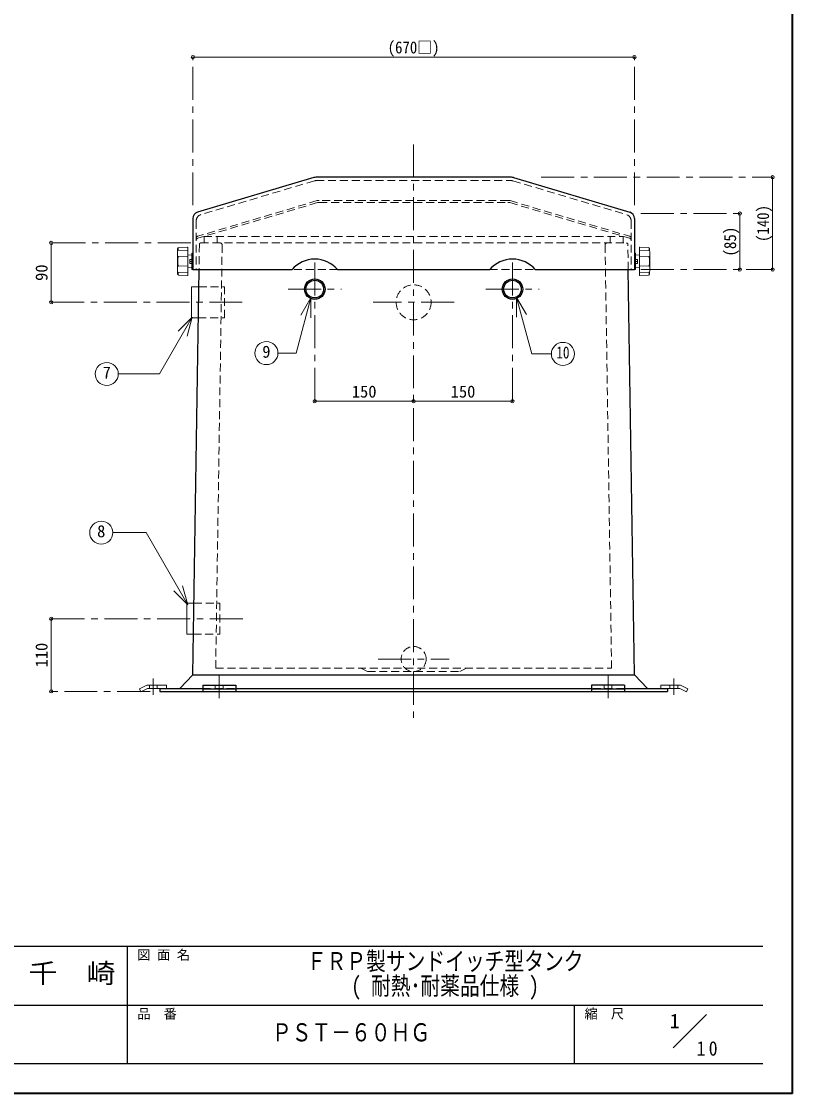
# Model space of a CAD drawing. Units: millimetres at full size, sheet at 1:10. Extents: x -2123 to 1927, y -1358 to 1452.
# Drawn here: x 757 to 1927, y -1358 to 268 of the extents above; entities that cross this region are included whole.
import ezdxf
from ezdxf.enums import TextEntityAlignment as Align

# ---------------------------------------------------------------- set-up
doc = ezdxf.new("R2010")
doc.units = ezdxf.units.MM
doc.header["$LTSCALE"] = 10
doc.header["$PDMODE"] = 32
doc.header["$PDSIZE"] = 5
doc.linetypes.add('CHAIN1', pattern=[8, 5, -1, 1, -1])
doc.linetypes.add('DASHED1', pattern=[1.8, 1.2, -0.6])
doc.layers.add('0-0', color=7, linetype='Continuous', lineweight=18)
doc.styles.add('ＭＳ ゴシック', font='')
doc.styles.get('ＭＳ ゴシック').set_extended_font_data('MS Gothic')

msp = doc.modelspace()

# ---------------------------------------------------------------- linework, layer by layer
at = {"layer": '0-0', "color": 1, "lineweight": 40}
for q in [(1927.2, 1451.91), (-2122.8, -1358.09)]:
    msp.add_line((1927.2, -1358.09), q, dxfattribs=at)
at = {"layer": '0-0', "color": 4, "lineweight": 9}
for p, q in [((1017.2, 213.89), (1687.2, 213.89)), ((1896.98, 31.5), (1896.98, -108.5)), ((1846.98, -108.5), (1846.98, -23.5)), ((802.2, -68.09), (802.2, -158.09)), ((1007.97, -614.59), (1018.83, -614.59)), ((1007.97, -661.59), (1007.97, -614.59)), ((802.2, -638.09), (802.2, -748.09)), ((1007.97, -661.59), (1018.11, -661.59))]:
    msp.add_line(p, q, dxfattribs=at)
at = {"layer": '0-0', "color": 4, "linetype": 'CHAIN1', "lineweight": 9}
for p, q in [((1017.2, -10.96), (1017.2, 213.89)), ((1687.2, -10.96), (1687.2, 213.89)), ((1352.2, 81.5), (1352.2, -798.09)), ((1545.86, 31.5), (1896.98, 31.5)), ((1696.98, -23.5), (1846.98, -23.5)), ((1014.17, -68.09), (802.2, -68.09)), ((1202.2, -97.59), (1202.2, -308.09)), ((1502.2, -97.59), (1502.2, -308.09)), ((1696.98, -108.5), (1896.98, -108.5)), ((1161.7, -138.09), (1242.7, -138.09)), ((1461.7, -138.09), (1542.7, -138.09)), ((802.2, -158.09), (1100.32, -158.09)), ((1413.7, -158.09), (1290.7, -158.09)), ((1092.97, -638.09), (802.2, -638.09)), ((1298.2, -699.09), (1406.2, -699.09)), ((957.2, -728.59), (957.2, -753.59)), ((1057.2, -758.59), (1057.2, -723.59)), ((1647.2, -758.59), (1647.2, -723.59)), ((1747.2, -728.59), (1747.2, -753.59)), ((952.2, -748.09), (802.2, -748.09))]:
    msp.add_line(p, q, dxfattribs=at)
at = {"layer": '0-0', "color": 5, "lineweight": 25}
for p, q in [((1200.8, 31.09), (1024.35, -21.37)), ((1500.74, 31.5), (1203.65, 31.5)), ((1503.59, 31.09), (1680.05, -21.37)), ((1017.2, -30.96), (1017.2, -108.5)), ((1687.2, -30.96), (1687.2, -108.5)), ((1017.17, -723.09), (1026.58, -108.5)), ((1017.2, -108.5), (1167.63, -108.5)), ((1236.76, -108.5), (1467.63, -108.5)), ((1536.76, -108.5), (1687.2, -108.5)), ((1687.23, -723.09), (1677.82, -108.5)), ((1017.17, -723.09), (997.2, -743.59)), ((1017.17, -723.09), (1687.23, -723.09)), ((1687.23, -723.09), (1707.2, -743.59)), ((967.2, -743.59), (1032.2, -743.59)), ((1032.2, -738.59), (1082.2, -738.59)), ((1032.2, -738.59), (1032.2, -748.09)), ((1032.2, -744.11), (1082.2, -744.11)), ((1082.2, -738.59), (1082.2, -748.09)), ((1082.2, -743.59), (1622.2, -743.59)), ((1672.2, -738.59), (1622.2, -738.59)), ((1622.2, -738.59), (1622.2, -748.09)), ((1622.2, -744.11), (1672.2, -744.11)), ((1672.2, -738.59), (1672.2, -748.09)), ((1672.2, -743.59), (1737.2, -743.59)), ((1737.2, -743.59), (1737.2, -748.09))]:
    msp.add_line(p, q, dxfattribs=at)
at = {"layer": '0-0', "linetype": 'DASHED1'}
for p, q in [((1201.53, 26.09), (1029.35, -25.1)), ((1204.38, 26.5), (1500.02, 26.5)), ((1502.87, 26.09), (1675.05, -25.1)), ((1205.9, -3.91), (1024.34, -57.89)), ((1206.33, -6.91), (1024.34, -61.02)), ((1495.65, -3.5), (1208.75, -3.5)), ((1209.18, -6.5), (1495.21, -6.5)), ((1498.06, -6.91), (1680.05, -61.02)), ((1498.5, -3.91), (1680.05, -57.89)), ((1022.2, -34.69), (1022.2, -108.5)), ((1682.2, -34.69), (1682.2, -108.5)), ((1034.2, -58.09), (1034.2, -68.09)), ((1027.17, -70.06), (1026.58, -108.5)), ((1029.17, -68.09), (1675.23, -68.09)), ((1061.66, -71.13), (1051.83, -713.09)), ((1652.57, -713.09), (1642.74, -71.13)), ((1677.82, -108.5), (1677.23, -70.06)), ((1051.83, -713.09), (1652.57, -713.09)), ((1032.2, -743.59), (1082.2, -743.59)), ((1051.2, -738.59), (1051.2, -743.59)), ((1063.2, -738.59), (1063.2, -743.59)), ((1672.2, -743.59), (1622.2, -743.59)), ((1641.2, -738.59), (1641.2, -743.59)), ((1653.2, -738.59), (1653.2, -743.59))]:
    msp.add_line(p, q, dxfattribs=at)
at = {"layer": '0-0', "color": 4, "linetype": 'DASHED1', "lineweight": 9}
for p, q in [((1054.2, -58.09), (1054.2, -68.09)), ((1650.2, -58.09), (1650.2, -68.09)), ((1236.76, -108.5), (1167.63, -108.5)), ((1467.63, -108.5), (1536.76, -108.5)), ((1026.18, -134.59), (1065.32, -134.59)), ((1065.32, -181.59), (1065.32, -134.59)), ((1025.46, -181.59), (1065.32, -181.59)), ((1018.83, -614.59), (1057.97, -614.59)), ((1057.97, -661.59), (1057.97, -614.59)), ((1018.11, -661.59), (1057.97, -661.59)), ((1432.2, -713.09), (1422.2, -718.09)), ((951.2, -738.59), (951.2, -743.59)), ((963.2, -738.59), (963.2, -743.59)), ((1741.2, -738.59), (1741.2, -743.59)), ((1753.2, -738.59), (1753.2, -743.59))]:
    msp.add_line(p, q, dxfattribs=at)
at = {"layer": '0-0'}
for p, q in [((993.71, -84.23), (994.1, -76.85)), ((1009.7, -79.06), (995.15, -79.55)), ((1009.18, -74.53), (996.03, -74.96)), ((1009.7, -116.96), (1009.7, -75.03)), ((1694.7, -116.96), (1694.7, -75.03)), ((1694.7, -79.06), (1709.25, -79.55)), ((1695.21, -74.53), (1708.36, -74.96)), ((1710.68, -84.23), (1710.3, -76.85)), ((993.7, -107.23), (993.7, -84.76)), ((1009.7, -89.14), (995.15, -88.66)), ((1015.24, -86.46), (1009.7, -86)), ((1012.45, -93.65), (1012.45, -98.34)), ((1013.07, -93), (1015.7, -93)), ((1013.07, -96), (1015.7, -96)), ((1015.7, -83.5), (1017.2, -83.5)), ((1688.7, -83.5), (1687.2, -83.5)), ((1691.32, -93), (1688.7, -93)), ((1691.32, -96), (1688.7, -96)), ((1689.16, -86.46), (1694.7, -86)), ((1691.95, -93.65), (1691.95, -98.34)), ((1694.7, -89.14), (1709.25, -88.66)), ((1710.7, -107.23), (1710.7, -84.76)), ((993.71, -107.76), (994.1, -115.14)), ((1009.7, -102.85), (995.15, -103.34)), ((1009.7, -112.93), (995.15, -112.45)), ((1015.24, -105.53), (1009.7, -106)), ((1013.07, -99), (1015.7, -99)), ((1691.32, -99), (1688.7, -99)), ((1689.16, -105.53), (1694.7, -106)), ((1694.7, -102.85), (1709.25, -103.34)), ((1694.7, -112.93), (1709.25, -112.45)), ((1710.68, -107.76), (1710.3, -115.14)), ((1009.18, -117.46), (996.03, -117.04)), ((1695.21, -117.46), (1708.36, -117.04)), ((1015.32, -134.59), (1026.18, -134.59)), ((1015.32, -181.59), (1015.32, -134.59)), ((1196.15, -151.5), (1181.15, -177.48)), ((1196.15, -151.5), (1196.15, -181.5)), ((1508.4, -150.71), (1508.4, -180.71)), ((1508.4, -150.71), (1523.4, -176.69)), ((1508.4, -150.71), (1531.33, -236.29)), ((1016.1, -180.58), (966.33, -266.78)), ((1016.1, -180.58), (994.89, -201.79)), ((1016.1, -180.58), (1008.34, -209.55)), ((1015.32, -181.59), (1025.46, -181.59)), ((1561.25, -236.29), (1531.33, -236.29)), ((904.02, -266.78), (966.33, -266.78)), ((895.71, -507.41), (946.12, -507.41)), ((1009.42, -617.06), (946.12, -507.41)), ((1009.42, -617.06), (988.21, -595.84)), ((1009.42, -617.06), (1001.66, -588.08)), ((946.14, -739.11), (936.14, -744.11)), ((936.14, -744.11), (938.38, -748.59)), ((947.32, -744.11), (938.38, -748.59)), ((948.38, -738.59), (977.2, -738.59)), ((949.56, -743.59), (967.2, -743.59)), ((977.2, -738.59), (977.2, -743.59)), ((1727.2, -738.59), (1727.2, -743.59)), ((1756.02, -738.59), (1727.2, -738.59)), ((1754.84, -743.59), (1737.2, -743.59)), ((1757.07, -744.11), (1766.02, -748.59)), ((1758.25, -739.11), (1768.25, -744.11)), ((1768.25, -744.11), (1766.02, -748.59)), ((1745.98, -1288.59), (1796.48, -1238.09))]:
    msp.add_line(p, q, dxfattribs=at)
at = {"layer": '0-0', "color": 6, "lineweight": 25}
for p, q in [((-97.8, -1134.52), (1882.2, -1134.52)), ((917.91, -1313.09), (917.91, -1134.52)), ((650.06, -1223.8), (1882.2, -1223.8)), ((1596.48, -1313.09), (1596.48, -1223.8)), ((1882.2, -1313.09), (-97.8, -1313.09))]:
    msp.add_line(p, q, dxfattribs=at)
at = {"layer": '0-0', "linetype": 'DASHED1'}
msp.add_lwpolyline([(1034.2, -58.09), (1670.2, -58.09), (1670.2, -68.09)], dxfattribs=at)
at = {"layer": '0-0'}
for points in [[(1015.7, -83.5), (1015.7, -108.5), (1017.2, -108.5)], [(1688.7, -83.5), (1688.7, -108.5), (1687.2, -108.5)], [(1196.15, -151.5), (1173.75, -235.11), (1146.3, -235.11)]]:
    msp.add_lwpolyline(points, dxfattribs=at)
at = {"layer": '0-0', "color": 4, "lineweight": 9}
msp.add_lwpolyline([(1202.2, -308.09), (1352.2, -308.09), (1502.2, -308.09)], dxfattribs=at)
at = {"layer": '0-0', "color": 4, "linetype": 'DASHED1', "lineweight": 9}
msp.add_lwpolyline([(1272.2, -713.09), (1282.2, -718.09), (1422.2, -718.09)], dxfattribs=at)
at = {"layer": '0-0', "color": 5, "lineweight": 25}
msp.add_lwpolyline([(967.2, -743.59), (967.2, -748.09), (1737.2, -748.09)], dxfattribs=at)
for centre, radius in [((1202.2, -138.09), 15.5), ((1202.2, -138.09), 13.4), ((1502.2, -138.09), 15.5), ((1502.2, -138.09), 13.4)]:
    msp.add_circle(centre, radius, dxfattribs=at)
at = {"layer": '0-0', "color": 4, "linetype": 'DASHED1', "lineweight": 9}
for centre, radius in [((1352.2, -158.09), 26.5), ((1352.2, -699.09), 19)]:
    msp.add_circle(centre, radius, dxfattribs=at)
at = {"layer": '0-0'}
for centre in [(1128.8, -235.11), (1578.75, -236.29), (886.52, -266.78), (878.21, -507.41)]:
    msp.add_circle(centre, 17.5, dxfattribs=at)
at = {"layer": '0-0', "color": 5, "lineweight": 25}
for centre, radius, start, end in [((1203.65, 21.5), 10, 90, 106.55707), ((1500.74, 21.5), 10, 73.44293, 90), ((1027.2, -30.96), 10, 106.55707, 180), ((1677.2, -30.96), 10, 0, 73.44293), ((1202.2, -138.09), 45.5, 40.56698, 139.43302), ((1502.2, -138.09), 45.5, 40.56698, 139.43302)]:
    msp.add_arc(centre, radius, start, end, dxfattribs=at)
at = {"layer": '0-0', "linetype": 'DASHED1'}
for centre, radius, start, end in [((1204.38, 16.5), 10, 90, 106.55707), ((1500.02, 16.5), 10, 73.44293, 90), ((1208.75, -13.5), 10, 90, 106.55707), ((1209.18, -16.5), 10, 90, 106.55707), ((1495.21, -16.5), 10, 73.44293, 90), ((1495.65, -13.5), 10, 73.44293, 90), ((1032.2, -34.69), 10, 106.55707, 180), ((1672.2, -34.69), 10, 0, 73.44293), ((1025.2, -60.76), 3, 106.55707, 180), ((1025.2, -63.89), 3, 106.55707, 180), ((1679.2, -60.76), 3, 0, 73.44293), ((1679.2, -63.89), 3, 0, 73.44293), ((1029.17, -70.09), 2, 90, 179.12264), ((1058.66, -71.09), 3, 359.12264, 90), ((1645.74, -71.09), 3, 90, 180.87736), ((1675.23, -70.09), 2, 0.87736, 90)]:
    msp.add_arc(centre, radius, start, end, dxfattribs=at)
at = {"layer": '0-0'}
for centre, radius, start, end in [((996.1, -76.96), 2, 91.84585, 176.98087), ((996.77, -76.49), 2.07, 141.26695, 176.97243), ((1004.66, -76.57), 9.96, 178.90936, 197.37998), ((1009.2, -75.03), 0.5, 0, 91.84585), ((1695.2, -75.03), 0.5, 88.15415, 180), ((1708.3, -76.96), 2, 3.01913, 88.15415), ((1699.74, -76.57), 9.96, 342.62002, 1.09064), ((1707.63, -76.49), 2.07, 3.02757, 38.73305), ((1003.7, -84.76), 10, 176.98087, 180), ((1048.54, -96), 54.34, 172.70127, 187.29873), ((995.13, -89.16), 0.5, 88.09085, 172.70127), ((1014.55, -94.5), 2.11, 134.62454, 225.37546), ((1014.55, -97.5), 2.11, 134.62454, 225.37546), ((1014.02, -94.52), 1.79, 121.62812, 150.75937), ((1015.2, -86.96), 0.5, 0, 85.23636), ((1689.2, -86.96), 0.5, 94.76364, 180), ((1690.38, -94.52), 1.79, 29.24063, 58.37188), ((1689.84, -94.5), 2.11, 314.62454, 45.37546), ((1689.84, -97.5), 2.11, 314.62454, 45.37546), ((1709.26, -89.16), 0.5, 7.29873, 91.90915), ((1655.86, -96), 54.34, 352.70127, 7.29873), ((1700.7, -84.76), 10, 0, 3.01913), ((1003.7, -107.23), 10, 180, 183.01913), ((995.13, -102.84), 0.5, 187.29873, 271.90915), ((1004.66, -115.42), 9.96, 162.62002, 181.09064), ((1014.02, -97.47), 1.79, 209.24063, 238.37188), ((1015.2, -105.04), 0.5, 274.76364, 0), ((1689.2, -105.04), 0.5, 180, 265.23636), ((1690.38, -97.47), 1.79, 301.62812, 330.75937), ((1709.26, -102.84), 0.5, 268.09085, 352.70127), ((1699.74, -115.42), 9.96, 358.90936, 17.37998), ((1700.7, -107.23), 10, 356.98087, 0), ((996.1, -115.04), 2, 183.01913, 268.15415), ((996.77, -115.5), 2.07, 183.02757, 218.73305), ((1009.2, -116.96), 0.5, 268.15415, 0), ((1695.2, -116.96), 0.5, 180, 271.84585), ((1708.3, -115.04), 2, 271.84585, 356.98087), ((1707.63, -115.5), 2.07, 321.26695, 356.97243), ((948.38, -743.59), 5, 90, 116.56505), ((949.56, -748.59), 5, 90, 116.56505), ((1754.84, -748.59), 5, 63.43495, 90), ((1756.02, -743.59), 5, 63.43495, 90)]:
    msp.add_arc(centre, radius, start, end, dxfattribs=at)
at = {"layer": '0-0', "color": 1}
for p in [(1017.2, 213.89), (1687.2, 213.89), (1896.98, 31.5), (1846.98, -23.5), (802.2, -68.09), (1846.98, -108.5), (1896.98, -108.5), (802.2, -158.09), (1202.2, -308.09), (1352.2, -308.09), (1502.2, -308.09), (802.2, -638.09), (802.2, -748.09)]:
    msp.add_point(p, dxfattribs=at)

# ---------------------------------------------------------------- texts
at = {"layer": '0-0', "style": 'ＭＳ ゴシック'}
for s, height, width, p in [('(670□)', 18.33, 0.9, (1312.82, 213.89)), ('10', 18.33, 0.8, (1568.75, -248.79)), ('ＦＲＰ製サンドイッチ型タンク', 27.49, 0.8, (1190.06, -1179.16)), ('千\u3000崎', 29.33, 1.1, (767.91, -1199.16)), ('( 耐熱･耐薬品仕様 )', 27.49, 0.8, (1257.56, -1216.66)), ('ＰＳＴ－６０ＨＧ', 27.49, 0.8, (1137.2, -1287.19))]:
    msp.add_text(s, height=height, dxfattribs=dict(at, width=width)).set_placement(p, align=Align.BOTTOM_LEFT)
at = {"layer": '0-0', "style": 'ＭＳ ゴシック', "width": 0.9}
for s, p in [('(140)', (1896.98, -66.62)), ('(85)', (1846.98, -88.5))]:
    msp.add_text(s, height=18.33, rotation=90, dxfattribs=at).set_placement(p, align=Align.BOTTOM_LEFT)
at = {"layer": '0-0', "style": 'ＭＳ ゴシック'}
for s, p in [('90', (802.2, -125.59)), ('110', (802.2, -711.84))]:
    msp.add_text(s, height=18.33, rotation=90, dxfattribs=at).set_placement(p, align=Align.BOTTOM_LEFT)
for s, height, p in [('9', 18.33, (1122.55, -247.61)), ('7', 18.33, (880.27, -279.28)), ('150', 18.33, (1258.45, -308.09)), ('150', 18.33, (1408.45, -308.09)), ('8', 18.33, (871.96, -519.91)), ('図 面 名', 14.66, (932.91, -1159.52)), ('品\u3000番', 14.66, (932.91, -1248.8)), ('縮\u3000尺', 14.66, (1611.48, -1248.8)), ('1', 21.99, (1740.9, -1265.61))]:
    msp.add_text(s, height=height, dxfattribs=at).set_placement(p, align=Align.BOTTOM_LEFT)
at = {"layer": '0-0', "insert": (1781.62, -1300.99), "char_height": 21.99, "attachment_point": 7, "style": 'ＭＳ ゴシック'}
msp.add_mtext('\\T1.36;\\W0.9;10', dxfattribs=at)

doc.saveas('drawing.dxf')
